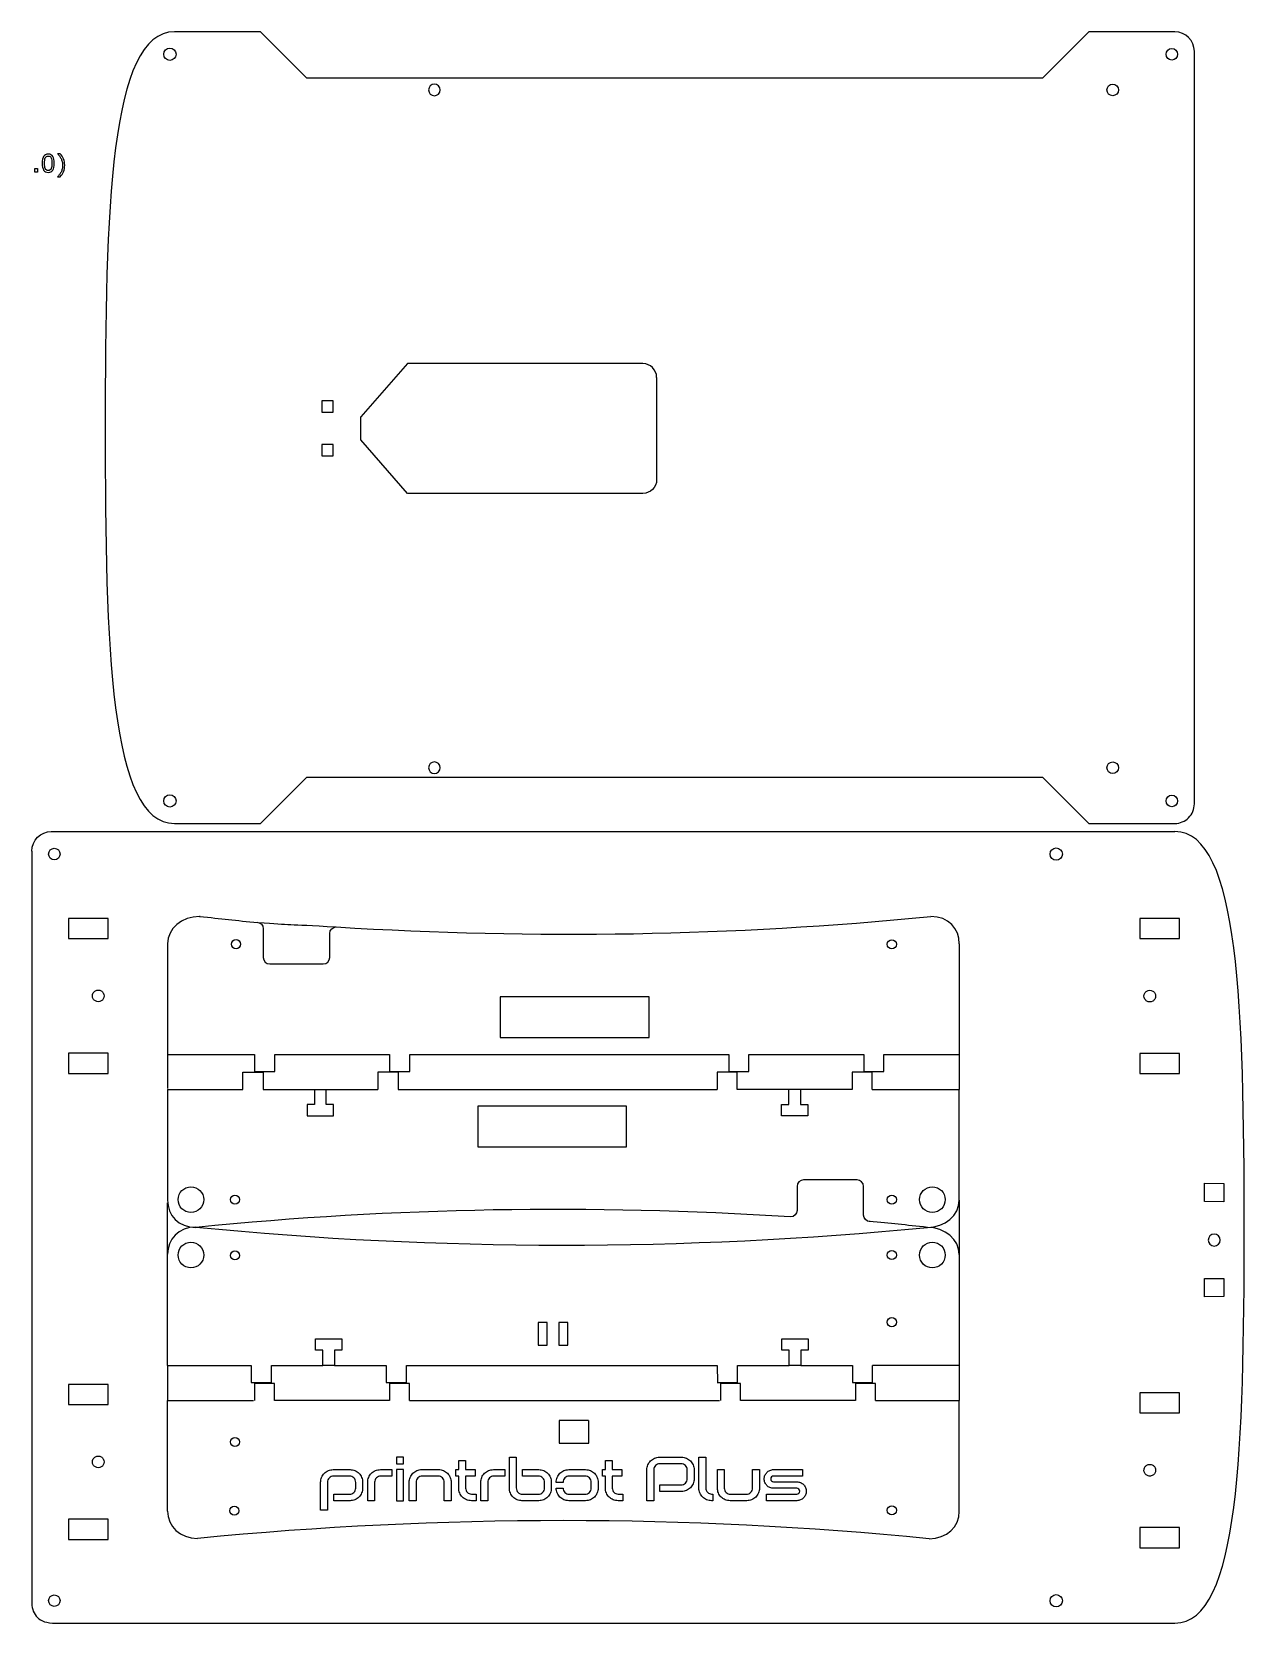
# Model space of a CAD drawing. Extents: x -149 to 846, y -148 to 360.
# Drawn here: x 120.5 to 494.1, y -130.7 to 359.8 of the extents above; entities that cross this region are included whole.
import ezdxf

# ---------------------------------------------------------------- set-up
doc = ezdxf.new("R2010")
doc.units = 0
doc.header["$MEASUREMENT"] = 0
doc.layers.add('LAYER_1', color=160, linetype='Continuous')

# ---------------------------------------------------------------- blocks, each defined once
blk = doc.blocks.new('AI9-BLK1')
at = {"layer": 'LAYER_1', "color": 7}
blk.add_lwpolyline([(131.35, -10.87), (130.49, -10.87), (130.49, -9.83), (131.35, -9.83)], close=True, dxfattribs=at)
for points, knots in [([(136.5, -8.17), (136.5, -9.14), (136.35, -9.85), (136.04, -10.3), (135.74, -10.75), (135.27, -10.98), (134.63, -10.98), (133.99, -10.98), (133.52, -10.75), (133.22, -10.29), (132.92, -9.83), (132.77, -9.13), (132.77, -8.18), (132.77, -7.22), (132.92, -6.51), (133.22, -6.05), (133.52, -5.6), (133.99, -5.37), (134.63, -5.37), (135.28, -5.37), (135.75, -5.6), (136.05, -6.07), (136.35, -6.53), (136.5, -7.23), (136.5, -8.17)], [0, 0, 0, 0, 1, 1, 1, 2, 2, 2, 3, 3, 3, 4, 4, 4, 5, 5, 5, 6, 6, 6, 7, 7, 7, 8, 8, 8, 8]), ([(135.54, -9.82), (135.63, -9.62), (135.68, -9.39), (135.71, -9.13), (135.74, -8.86), (135.76, -8.54), (135.76, -8.17), (135.76, -7.8), (135.74, -7.48), (135.71, -7.21), (135.68, -6.94), (135.63, -6.71), (135.54, -6.53), (135.45, -6.34), (135.34, -6.2), (135.19, -6.11), (135.05, -6.01), (134.86, -5.96), (134.63, -5.96), (134.41, -5.96), (134.22, -6.01), (134.07, -6.11), (133.93, -6.2), (133.81, -6.34), (133.72, -6.53), (133.64, -6.71), (133.58, -6.95), (133.55, -7.23), (133.52, -7.52), (133.51, -7.84), (133.51, -8.18), (133.51, -8.56), (133.52, -8.87), (133.55, -9.12), (133.58, -9.38), (133.63, -9.6), (133.72, -9.81), (133.8, -9.99), (133.91, -10.14), (134.06, -10.24), (134.2, -10.34), (134.39, -10.38), (134.63, -10.38), (134.86, -10.38), (135.05, -10.34), (135.2, -10.24), (135.35, -10.15), (135.46, -10.01), (135.54, -9.82)], [0, 0, 0, 0, 1, 1, 1, 2, 2, 2, 3, 3, 3, 4, 4, 4, 5, 5, 5, 6, 6, 6, 7, 7, 7, 8, 8, 8, 9, 9, 9, 10, 10, 10, 11, 11, 11, 12, 12, 12, 13, 13, 13, 14, 14, 14, 15, 15, 15, 16, 16, 16, 16]), ([(139.7, -8.8), (139.7, -9.52), (139.58, -10.18), (139.34, -10.76), (139.1, -11.33), (138.77, -11.87), (138.34, -12.36), (138.34, -12.36), (137.51, -12.36), (137.51, -12.36), (137.51, -12.36), (137.51, -12.32), (137.51, -12.32), (137.7, -12.16), (137.89, -11.95), (138.07, -11.71), (138.26, -11.47), (138.43, -11.2), (138.57, -10.91), (138.72, -10.6), (138.84, -10.27), (138.92, -9.93), (139.01, -9.59), (139.06, -9.21), (139.06, -8.8), (139.06, -8.4), (139.01, -8.03), (138.92, -7.67), (138.83, -7.31), (138.72, -6.98), (138.57, -6.69), (138.42, -6.38), (138.25, -6.11), (138.07, -5.88), (137.9, -5.65), (137.71, -5.45), (137.51, -5.27), (137.51, -5.27), (137.51, -5.24), (137.51, -5.24), (137.51, -5.24), (138.34, -5.24), (138.34, -5.24), (138.77, -5.73), (139.1, -6.26), (139.34, -6.84), (139.58, -7.42), (139.7, -8.07), (139.7, -8.8)], [0, 0, 0, 0, 1, 1, 1, 2, 2, 2, 3, 3, 3, 4, 4, 4, 5, 5, 5, 6, 6, 6, 7, 7, 7, 8, 8, 8, 9, 9, 9, 10, 10, 10, 11, 11, 11, 12, 12, 12, 13, 13, 13, 14, 14, 14, 15, 15, 15, 16, 16, 16, 16])]:
    blk.add_open_spline(points, degree=3, knots=knots, dxfattribs=at)

msp = doc.modelspace()

# ---------------------------------------------------------------- linework, layer by layer
at = {"layer": 'LAYER_1', "color": 1}
for p, q in [((236.22, 257.53), (221.82, 241.1)), ((313.02, 253.3), (313.02, 221.76)), ((221.82, 234.04), (221.82, 241.1)), ((236.22, 217.53), (221.82, 234.04)), ((264.83, 49.78), (310.73, 49.78)), ((162.28, 44.59), (189.1, 44.59)), ((211.19, 44.59), (214.79, 44.59)), ((236.91, 44.59), (335.24, 44.59)), ((341.45, 44.59), (357.36, 44.59)), ((357.4, 44.59), (376.85, 44.59)), ((233.33, 39.09), (233.33, 33.82)), ((162.28, 33.84), (185.51, 33.84)), ((191.72, 33.84), (211.45, 33.84)), ((211.45, 33.84), (227.12, 33.84)), ((233.33, 33.84), (331.66, 33.84)), ((357.35, 33.84), (353.75, 33.84)), ((379.47, 33.84), (406.29, 33.84)), ((303.76, 28.63), (257.86, 28.63)), ((257.86, 28.63), (257.86, 16.11)), ((303.76, 16.11), (303.76, 28.63)), ((257.86, 16.11), (303.76, 16.11)), ((481.91, -0.73), (481.91, 4.87)), ((481.91, 4.87), (487.81, 4.8)), ((487.81, 4.8), (487.81, -0.8)), ((487.81, -0.8), (481.91, -0.73)), ((481.91, -24.5), (487.81, -24.44)), ((481.91, -30.1), (481.91, -24.5)), ((487.81, -24.44), (487.81, -30.04)), ((487.81, -30.04), (481.91, -30.1)), ((279.29, -38.03), (276.49, -38.03)), ((276.49, -38.03), (276.49, -45.03)), ((279.29, -45.03), (279.29, -38.03)), ((285.64, -38.03), (282.84, -38.03)), ((282.84, -38.03), (282.84, -45.03)), ((285.64, -45.03), (285.64, -38.03)), ((276.49, -45.03), (279.29, -45.03)), ((282.84, -45.03), (285.64, -45.03)), ((162.28, -51.24), (188.08, -51.24)), ((213.77, -51.24), (210.17, -51.24)), ((357.42, -51.24), (353.82, -51.24)), ((162.28, -62.04), (188.78, -62.04)), ((236.84, -62.04), (332.42, -62.04)), ((380.49, -62.04), (406.29, -62.04))]:
    msp.add_line(p, q, dxfattribs=at)
at = {"layer": 'LAYER_1', "color": 7}
for p, q in [((162.28, 78.73), (162.28, 44.59)), ((406.29, 78.73), (406.29, 44.59)), ((162.28, 44.59), (162.28, 34.15)), ((406.29, 44.59), (406.29, 33.84)), ((406.29, -0.3), (406.29, 33.83)), ((162.28, -17.1), (162.28, -1.13)), ((406.29, -0.3), (406.29, -17.1)), ((162.28, -51.24), (162.28, -17)), ((406.29, -17.1), (406.29, -51.24)), ((162.28, -51.24), (162.28, -61.99)), ((406.29, -51.24), (406.29, -62.04)), ((162.28, -96.18), (162.28, -62.04)), ((406.29, -96.28), (406.29, -62.05))]:
    msp.add_line(p, q, dxfattribs=at)
at = {"layer": 'LAYER_1', "color": 1}
for points in [[(209.85, 246.07), (209.85, 242.57), (213.35, 242.57), (213.35, 246.07)], [(209.85, 232.57), (209.85, 229.07), (213.35, 229.07), (213.35, 232.57)], [(143.99, 80.36), (143.99, 86.55), (137.87, 86.55), (131.74, 86.55), (131.74, 80.36), (137.87, 80.36)], [(461.94, 86.49), (461.94, 80.29), (468.07, 80.29), (474.19, 80.29), (474.19, 86.49), (468.07, 86.49)], [(137.87, 44.95), (131.74, 44.95), (131.74, 38.75), (137.87, 38.75), (143.99, 38.75), (143.99, 44.95)], [(468.07, 44.88), (461.94, 44.88), (461.94, 38.68), (468.07, 38.68), (474.19, 38.68), (474.19, 44.88)], [(137.87, -63.29), (143.99, -63.29), (143.99, -57.09), (137.87, -57.09), (131.74, -57.09), (131.74, -63.29)], [(468.07, -59.66), (461.94, -59.66), (461.94, -65.85), (468.07, -65.85), (474.19, -65.85), (474.19, -59.66)], [(232.89, -81.63), (235, -81.63), (235, -79.55), (232.89, -79.55)], [(235, -83.37), (232.89, -83.37), (232.89, -92.95), (235, -92.95)], [(137.87, -98.7), (131.74, -98.7), (131.74, -104.89), (137.87, -104.89), (143.99, -104.89), (143.99, -98.7)], [(468.07, -101.26), (461.94, -101.26), (461.94, -107.46), (468.07, -107.46), (474.19, -107.46), (474.19, -101.26)]]:
    msp.add_lwpolyline(points, close=True, dxfattribs=at)
for points in [[(310.73, 49.78), (310.73, 62.31), (264.83, 62.31), (264.83, 49.78)], [(189.1, 44.59), (189.1, 39.34), (189.1, 39.34), (195.31, 39.34), (195.31, 44.59), (211.19, 44.59)], [(335.24, 44.59), (335.24, 39.34), (335.24, 39.34), (341.45, 39.34), (341.45, 44.59)], [(376.85, 44.59), (376.85, 39.34), (383.06, 39.34), (383.06, 44.59)], [(383.06, 44.59), (383.31, 44.59), (406.29, 44.59)], [(233.33, 39.09), (227.12, 39.09), (227.12, 33.84)], [(379.47, 33.84), (379.47, 39.09), (373.26, 39.09), (373.26, 33.84), (357.35, 33.84), (357.35, 29.15), (359.6, 29.15), (359.6, 25.66), (351.5, 25.66), (351.5, 29.15), (353.75, 29.15), (353.75, 33.84), (337.86, 33.84), (337.86, 39.09), (331.66, 39.09), (331.66, 39.09), (331.66, 33.84)], [(207.61, 33.84), (207.61, 29.15), (205.36, 29.15), (205.36, 25.66), (213.46, 25.66), (213.46, 29.15), (211.21, 29.15), (211.21, 33.84)], [(235.9, -51.24), (236.15, -51.24), (331.72, -51.24)], [(406.29, -51.24), (379.79, -51.24), (379.54, -51.24)], [(213.59, -62.05), (195.24, -62.05), (195.24, -56.79), (189.03, -56.79), (189.03, -56.79), (189.03, -62.05)], [(236.84, -62.04), (236.84, -56.79), (230.64, -56.79), (230.64, -62.05), (213.59, -62.05)], [(357.23, -62.05), (338.88, -62.05), (338.88, -56.79), (332.67, -56.79), (332.67, -56.79), (332.67, -62.05)], [(292.03, -68.25), (282.93, -68.25), (282.93, -75.27), (292.08, -75.27), (292.08, -75.26), (292.08, -68.26)]]:
    msp.add_lwpolyline(points, dxfattribs=at)
at = {"layer": 'LAYER_1', "color": 7}
msp.add_lwpolyline([(185.51, 33.84), (185.51, 39.09), (185.51, 39.09), (191.72, 39.09), (191.72, 33.84)], dxfattribs=at)
at = {"layer": 'LAYER_1', "color": 1}
for centre, radius in [((163.01, 352.88), 1.9), ((471.8, 352.88), 1.78), ((453.57, 341.89), 1.78), ((453.57, 132.97), 1.78), ((163.01, 122.73), 1.9), ((471.8, 122.73), 1.78), ((127.39, 106.37), 1.78), ((436.17, 106.37), 1.9), ((127.39, -123.77), 1.78), ((436.17, -123.78), 1.9)]:
    msp.add_circle(centre, radius, dxfattribs=at)
at = {"layer": 'LAYER_1', "color": 7}
for points, knots in [([(164.42, 115.8), (144.52, 115.8), (143.06, 170.24), (143.06, 237.53), (143.06, 305.12), (144.52, 359.81), (164.42, 359.81), (164.42, 359.81), (190.91, 359.81), (190.91, 359.81), (190.91, 359.81), (205.16, 345.56), (205.16, 345.56), (205.16, 345.56), (431.98, 345.56), (431.98, 345.56), (431.98, 345.56), (446.23, 359.81), (446.23, 359.81), (446.23, 359.81), (472.73, 359.81), (472.73, 359.81), (476.04, 359.81), (478.73, 357.12), (478.73, 353.81), (478.73, 353.81), (478.73, 121.8), (478.73, 121.8), (478.73, 120.21), (478.1, 118.68), (476.97, 117.56), (475.85, 116.43), (474.32, 115.8), (472.73, 115.8), (472.73, 115.8), (446.23, 115.8), (446.23, 115.8), (446.23, 115.8), (431.98, 130.05), (431.98, 130.05), (431.98, 130.05), (205.16, 130.05), (205.16, 130.05), (205.16, 130.05), (190.91, 115.8), (190.91, 115.8), (190.91, 115.8), (164.42, 115.8), (164.42, 115.8)], [0, 0, 0, 0, 1, 1, 1, 2, 2, 2, 3, 3, 3, 4, 4, 4, 5, 5, 5, 6, 6, 6, 7, 7, 7, 8, 8, 8, 9, 9, 9, 10, 10, 10, 11, 11, 11, 12, 12, 12, 13, 13, 13, 14, 14, 14, 15, 15, 15, 16, 16, 16, 16]), ([(120.46, 107.3), (120.46, 110.62), (123.14, 113.3), (126.46, 113.3), (126.46, 113.3), (472.73, 113.3), (472.73, 113.3)], [0, 0, 0, 0, 1, 1, 1, 2, 2, 2, 2]), ([(472.73, -130.71), (492.63, -130.71), (494.09, -76.26), (494.09, -8.98), (494.09, 58.61), (492.63, 113.3), (472.73, 113.3)], [0, 0, 0, 0, 1, 1, 1, 2, 2, 2, 2]), ([(120.46, 107.3), (120.46, 107.3), (120.46, -124.7), (120.46, -124.7), (120.46, -126.3), (121.09, -127.82), (122.21, -128.95), (123.34, -130.07), (124.86, -130.7), (127.96, -130.7), (127.96, -130.7), (472.73, -130.7), (472.73, -130.7)], [0, 0, 0, 0, 1, 1, 1, 2, 2, 2, 3, 3, 3, 4, 4, 4, 4]), ([(172.11, 87.13), (172.11, 87.13), (172.36, 87.13), (172.36, 87.13), (172.36, 87.13), (172.11, 87.13), (172.11, 87.13), (166.68, 87.13), (162.28, 83.37), (162.28, 78.73)], [0, 0, 0, 0, 1, 1, 1, 2, 2, 2, 3, 3, 3, 3]), ([(189.78, 85.33), (190.89, 85.33), (191.78, 84.44), (191.78, 83.33), (191.78, 83.33), (191.78, 83.13), (191.78, 83.13), (191.78, 83.13), (191.78, 74.49), (191.78, 74.49), (191.78, 73.39), (192.68, 72.49), (193.78, 72.49), (193.78, 72.49), (210.28, 72.49), (210.28, 72.49), (211.39, 72.49), (212.28, 73.39), (212.28, 74.49), (212.28, 74.49), (212.28, 81.9), (212.28, 81.9), (212.28, 83), (213.18, 83.9), (214.28, 83.9)], [0, 0, 0, 0, 1, 1, 1, 2, 2, 2, 3, 3, 3, 4, 4, 4, 5, 5, 5, 6, 6, 6, 7, 7, 7, 8, 8, 8, 8]), ([(162.28, 33.84), (162.28, 33.84), (162.28, -0.3), (162.28, -0.3), (162.28, -4.94), (165.6, -8.7), (171.03, -8.7)], [0, 0, 0, 0, 1, 1, 1, 2, 2, 2, 2])]:
    msp.add_open_spline(points, degree=3, knots=knots, dxfattribs=at)
at = {"layer": 'LAYER_1', "color": 1}
for points, knots in [([(244.51, 343.67), (245.49, 343.67), (246.29, 342.87), (246.29, 341.89), (246.29, 340.91), (245.49, 340.11), (244.51, 340.11), (243.52, 340.11), (242.73, 340.91), (242.73, 341.89), (242.73, 342.87), (243.53, 343.67), (244.51, 343.67)], [0, 0, 0, 0, 1, 1, 1, 2, 2, 2, 3, 3, 3, 4, 4, 4, 4]), ([(313.02, 253.3), (313.02, 255.63), (311.12, 257.53), (308.78, 257.53), (308.78, 257.53), (306.01, 257.53), (306.01, 257.53), (306.01, 257.53), (236.22, 257.53), (236.22, 257.53)], [0, 0, 0, 0, 1, 1, 1, 2, 2, 2, 3, 3, 3, 3]), ([(313.02, 221.76), (313.02, 219.42), (311.12, 217.53), (308.78, 217.53), (308.78, 217.53), (236.22, 217.53), (236.22, 217.53)], [0, 0, 0, 0, 1, 1, 1, 2, 2, 2, 2]), ([(244.51, 134.75), (245.49, 134.75), (246.29, 133.95), (246.29, 132.97), (246.29, 131.99), (245.49, 131.19), (244.51, 131.19), (243.52, 131.19), (242.73, 131.99), (242.73, 132.97), (242.73, 133.95), (243.52, 134.75), (244.51, 134.75)], [0, 0, 0, 0, 1, 1, 1, 2, 2, 2, 3, 3, 3, 4, 4, 4, 4]), ([(182.01, 78.59), (182.01, 77.82), (182.63, 77.19), (183.41, 77.19), (184.18, 77.19), (184.81, 77.82), (184.81, 78.59), (184.81, 79.36), (184.18, 79.99), (183.41, 79.99), (182.63, 79.99), (182.01, 79.36), (182.01, 78.59), (182.01, 78.59), (182.01, 78.59), (182.01, 78.59)], [0, 0, 0, 0, 1, 1, 1, 2, 2, 2, 3, 3, 3, 4, 4, 4, 5, 5, 5, 5]), ([(384.1, 78.56), (384.1, 77.79), (384.72, 77.16), (385.5, 77.16), (386.27, 77.16), (386.9, 77.79), (386.9, 78.56), (386.9, 79.34), (386.27, 79.96), (385.5, 79.96), (384.72, 79.96), (384.1, 79.34), (384.1, 78.56), (384.1, 78.56), (384.1, 78.56), (384.1, 78.56)], [0, 0, 0, 0, 1, 1, 1, 2, 2, 2, 3, 3, 3, 4, 4, 4, 5, 5, 5, 5]), ([(139.37, 63.54), (139.21, 63.27), (139.13, 62.96), (139.13, 62.64), (139.13, 62.33), (139.21, 62.02), (139.37, 61.74), (139.53, 61.47), (139.76, 61.24), (140.03, 61.08), (140.3, 60.93), (140.62, 60.84), (140.93, 60.84), (141.24, 60.84), (141.56, 60.93), (141.83, 61.08), (142.1, 61.24), (142.33, 61.47), (142.49, 61.74), (142.65, 62.02), (142.73, 62.33), (142.73, 62.64), (142.73, 62.96), (142.65, 63.27), (142.49, 63.54), (142.33, 63.82), (142.1, 64.05), (141.83, 64.2), (141.56, 64.36), (141.24, 64.44), (140.93, 64.44), (140.62, 64.44), (140.3, 64.36), (140.03, 64.2), (139.76, 64.05), (139.53, 63.82), (139.37, 63.54)], [0, 0, 0, 0, 1, 1, 1, 2, 2, 2, 3, 3, 3, 4, 4, 4, 5, 5, 5, 6, 6, 6, 7, 7, 7, 8, 8, 8, 9, 9, 9, 10, 10, 10, 11, 11, 11, 12, 12, 12, 12]), ([(464.11, 61.02), (464.38, 60.86), (464.69, 60.78), (465.01, 60.78), (465.32, 60.78), (465.63, 60.86), (465.91, 61.02), (466.18, 61.18), (466.41, 61.41), (466.56, 61.68), (466.72, 61.95), (466.81, 62.26), (466.81, 62.58), (466.81, 62.89), (466.72, 63.21), (466.56, 63.48), (466.41, 63.75), (466.18, 63.98), (465.91, 64.14), (465.63, 64.3), (465.32, 64.38), (465.01, 64.38), (464.69, 64.38), (464.38, 64.3), (464.11, 64.14), (463.83, 63.98), (463.6, 63.75), (463.45, 63.48), (463.29, 63.21), (463.21, 62.89), (463.21, 62.58), (463.21, 62.26), (463.29, 61.95), (463.45, 61.68), (463.6, 61.41), (463.83, 61.18), (464.11, 61.02)], [0, 0, 0, 0, 1, 1, 1, 2, 2, 2, 3, 3, 3, 4, 4, 4, 5, 5, 5, 6, 6, 6, 7, 7, 7, 8, 8, 8, 9, 9, 9, 10, 10, 10, 11, 11, 11, 12, 12, 12, 12]), ([(214.79, 44.59), (214.79, 44.59), (230.7, 44.59), (230.7, 44.59), (230.7, 44.59), (230.7, 39.34), (230.7, 39.34), (230.7, 39.34), (236.91, 39.34), (236.91, 39.34), (236.91, 39.34), (236.91, 44.59), (236.91, 44.59)], [0, 0, 0, 0, 1, 1, 1, 2, 2, 2, 3, 3, 3, 4, 4, 4, 4]), ([(378.79, -6.9), (377.68, -6.9), (376.79, -6.01), (376.79, -4.9), (376.79, -4.9), (376.79, -4.7), (376.79, -4.7), (376.79, -4.7), (376.79, 3.93), (376.79, 3.93), (376.79, 5.04), (375.89, 5.93), (374.79, 5.93), (374.79, 5.93), (358.29, 5.93), (358.29, 5.93), (357.18, 5.93), (356.29, 5.04), (356.29, 3.93), (356.29, 3.93), (356.29, -3.47), (356.29, -3.47), (356.29, -4.57), (355.39, -5.47), (354.29, -5.47)], [0, 0, 0, 0, 1, 1, 1, 2, 2, 2, 3, 3, 3, 4, 4, 4, 5, 5, 5, 6, 6, 6, 7, 7, 7, 8, 8, 8, 8]), ([(165.54, -0.16), (165.54, -2.34), (167.31, -4.11), (169.49, -4.11), (171.67, -4.11), (173.44, -2.34), (173.44, -0.16), (173.44, 2.02), (171.67, 3.79), (169.49, 3.79), (167.31, 3.79), (165.54, 2.02), (165.54, -0.16), (165.54, -0.16), (165.54, -0.16), (165.54, -0.16)], [0, 0, 0, 0, 1, 1, 1, 2, 2, 2, 3, 3, 3, 4, 4, 4, 5, 5, 5, 5]), ([(184.47, -0.14), (184.47, 0.64), (183.85, 1.26), (183.07, 1.26), (182.3, 1.26), (181.67, 0.64), (181.67, -0.14), (181.67, -0.91), (182.3, -1.54), (183.07, -1.54), (183.85, -1.54), (184.47, -0.91), (184.47, -0.14), (184.47, -0.14), (184.47, -0.14), (184.47, -0.14)], [0, 0, 0, 0, 1, 1, 1, 2, 2, 2, 3, 3, 3, 4, 4, 4, 5, 5, 5, 5]), ([(386.9, -0.16), (386.9, 0.61), (386.27, 1.24), (385.5, 1.24), (384.72, 1.24), (384.1, 0.61), (384.1, -0.16), (384.1, -0.94), (384.72, -1.56), (385.5, -1.56), (386.27, -1.56), (386.9, -0.94), (386.9, -0.16), (386.9, -0.16), (386.9, -0.16), (386.9, -0.16)], [0, 0, 0, 0, 1, 1, 1, 2, 2, 2, 3, 3, 3, 4, 4, 4, 5, 5, 5, 5]), ([(401.96, -0.16), (401.96, 2.02), (400.19, 3.79), (398, 3.79), (395.82, 3.79), (394.05, 2.02), (394.05, -0.16), (394.05, -2.34), (395.82, -4.11), (398, -4.11), (400.19, -4.11), (401.96, -2.34), (401.96, -0.16), (401.96, -0.16), (401.96, -0.16), (401.96, -0.16)], [0, 0, 0, 0, 1, 1, 1, 2, 2, 2, 3, 3, 3, 4, 4, 4, 5, 5, 5, 5]), ([(165.54, -17.24), (165.54, -19.42), (167.31, -21.19), (169.49, -21.19), (171.67, -21.19), (173.44, -19.42), (173.44, -17.24), (173.44, -15.06), (171.67, -13.29), (169.49, -13.29), (167.31, -13.29), (165.54, -15.06), (165.54, -17.24), (165.54, -17.24), (165.54, -17.24), (165.54, -17.24)], [0, 0, 0, 0, 1, 1, 1, 2, 2, 2, 3, 3, 3, 4, 4, 4, 5, 5, 5, 5]), ([(401.96, -17.24), (401.96, -15.06), (400.19, -13.29), (398, -13.29), (395.82, -13.29), (394.05, -15.06), (394.05, -17.24), (394.05, -19.42), (395.82, -21.19), (398, -21.19), (400.19, -21.19), (401.96, -19.42), (401.96, -17.24), (401.96, -17.24), (401.96, -17.24), (401.96, -17.24)], [0, 0, 0, 0, 1, 1, 1, 2, 2, 2, 3, 3, 3, 4, 4, 4, 5, 5, 5, 5]), ([(184.47, -17.36), (184.47, -16.59), (183.85, -15.96), (183.07, -15.96), (182.3, -15.96), (181.67, -16.59), (181.67, -17.36), (181.67, -18.13), (182.3, -18.76), (183.07, -18.76), (183.85, -18.76), (184.47, -18.13), (184.47, -17.36), (184.47, -17.36), (184.47, -17.36), (184.47, -17.36)], [0, 0, 0, 0, 1, 1, 1, 2, 2, 2, 3, 3, 3, 4, 4, 4, 5, 5, 5, 5]), ([(386.9, -17.24), (386.9, -16.47), (386.27, -15.84), (385.5, -15.84), (384.72, -15.84), (384.1, -16.47), (384.1, -17.24), (384.1, -18.01), (384.72, -18.64), (385.5, -18.64), (386.27, -18.64), (386.9, -18.01), (386.9, -17.24), (386.9, -17.24), (386.9, -17.24), (386.9, -17.24)], [0, 0, 0, 0, 1, 1, 1, 2, 2, 2, 3, 3, 3, 4, 4, 4, 5, 5, 5, 5]), ([(386.9, -37.93), (386.9, -37.16), (386.27, -36.53), (385.5, -36.53), (384.72, -36.53), (384.1, -37.16), (384.1, -37.93), (384.1, -38.71), (384.72, -39.33), (385.5, -39.33), (386.27, -39.33), (386.9, -38.71), (386.9, -37.93), (386.9, -37.93), (386.9, -37.93), (386.9, -37.93)], [0, 0, 0, 0, 1, 1, 1, 2, 2, 2, 3, 3, 3, 4, 4, 4, 5, 5, 5, 5]), ([(188.08, -51.24), (188.08, -51.24), (188.08, -56.49), (188.08, -56.49), (188.08, -56.49), (188.08, -56.49), (188.08, -56.49), (188.08, -56.49), (194.29, -56.49), (194.29, -56.49), (194.29, -56.49), (194.29, -51.24), (194.29, -51.24), (194.29, -51.24), (210.17, -51.24), (210.17, -51.24), (210.17, -51.24), (210.17, -46.55), (210.17, -46.55), (210.17, -46.55), (207.92, -46.55), (207.92, -46.55), (207.92, -46.55), (207.92, -43.07), (207.92, -43.07), (207.92, -43.07), (216.02, -43.07), (216.02, -43.07), (216.02, -43.07), (216.02, -46.55), (216.02, -46.55), (216.02, -46.55), (213.77, -46.55), (213.77, -46.55), (213.77, -46.55), (213.77, -51.24), (213.77, -51.24), (213.77, -51.24), (229.69, -51.24), (229.69, -51.24), (229.69, -51.24), (229.69, -56.49), (229.69, -56.49), (229.69, -56.49), (235.9, -56.49), (235.9, -56.49), (235.9, -56.49), (235.9, -51.24), (235.9, -51.24)], [0, 0, 0, 0, 1, 1, 1, 2, 2, 2, 3, 3, 3, 4, 4, 4, 5, 5, 5, 6, 6, 6, 7, 7, 7, 8, 8, 8, 9, 9, 9, 10, 10, 10, 11, 11, 11, 12, 12, 12, 13, 13, 13, 14, 14, 14, 15, 15, 15, 16, 16, 16, 16]), ([(331.72, -51.24), (331.72, -51.24), (331.73, -56.49), (331.73, -56.49), (331.73, -56.49), (331.72, -56.49), (331.72, -56.49), (331.72, -56.49), (337.93, -56.49), (337.93, -56.49), (337.93, -56.49), (337.93, -51.24), (337.93, -51.24), (337.93, -51.24), (353.82, -51.24), (353.82, -51.24), (353.82, -51.24), (353.82, -46.55), (353.82, -46.55), (353.82, -46.55), (351.57, -46.55), (351.57, -46.55), (351.57, -46.55), (351.57, -43.07), (351.57, -43.07), (351.57, -43.07), (359.67, -43.07), (359.67, -43.07), (359.67, -43.07), (359.67, -46.55), (359.67, -46.55), (359.67, -46.55), (357.42, -46.55), (357.42, -46.55), (357.42, -46.55), (357.42, -51.24), (357.42, -51.24), (357.42, -51.24), (373.33, -51.24), (373.33, -51.24), (373.33, -51.24), (373.33, -56.49), (373.33, -56.49), (373.33, -56.49), (379.54, -56.49), (379.54, -56.49), (379.54, -56.49), (379.54, -51.24), (379.54, -51.24)], [0, 0, 0, 0, 1, 1, 1, 2, 2, 2, 3, 3, 3, 4, 4, 4, 5, 5, 5, 6, 6, 6, 7, 7, 7, 8, 8, 8, 9, 9, 9, 10, 10, 10, 11, 11, 11, 12, 12, 12, 13, 13, 13, 14, 14, 14, 15, 15, 15, 16, 16, 16, 16]), ([(380.49, -62.04), (380.49, -62.04), (380.49, -56.79), (380.49, -56.79), (380.49, -56.79), (374.28, -56.79), (374.28, -56.79), (374.28, -56.79), (374.28, -62.05), (374.28, -62.05), (374.28, -62.05), (357.23, -62.05), (357.23, -62.05)], [0, 0, 0, 0, 1, 1, 1, 2, 2, 2, 3, 3, 3, 4, 4, 4, 4]), ([(184.47, -74.86), (184.47, -74.08), (183.85, -73.46), (183.07, -73.46), (182.3, -73.46), (181.67, -74.08), (181.67, -74.86), (181.67, -75.63), (182.3, -76.26), (183.07, -76.26), (183.85, -76.26), (184.47, -75.63), (184.47, -74.86), (184.47, -74.86), (184.47, -74.86), (184.47, -74.86)], [0, 0, 0, 0, 1, 1, 1, 2, 2, 2, 3, 3, 3, 4, 4, 4, 5, 5, 5, 5]), ([(139.37, -80.1), (139.21, -80.37), (139.13, -80.69), (139.13, -81), (139.13, -81.32), (139.21, -81.63), (139.37, -81.9), (139.53, -82.17), (139.76, -82.4), (140.03, -82.56), (140.3, -82.72), (140.62, -82.8), (140.93, -82.8), (141.24, -82.8), (141.56, -82.72), (141.83, -82.56), (142.1, -82.4), (142.33, -82.17), (142.49, -81.9), (142.65, -81.63), (142.73, -81.32), (142.73, -81), (142.73, -80.69), (142.65, -80.37), (142.49, -80.1), (142.33, -79.83), (142.1, -79.6), (141.83, -79.44), (141.56, -79.28), (141.24, -79.2), (140.93, -79.2), (140.62, -79.2), (140.3, -79.28), (140.03, -79.44), (139.76, -79.6), (139.53, -79.83), (139.37, -80.1)], [0, 0, 0, 0, 1, 1, 1, 2, 2, 2, 3, 3, 3, 4, 4, 4, 5, 5, 5, 6, 6, 6, 7, 7, 7, 8, 8, 8, 9, 9, 9, 10, 10, 10, 11, 11, 11, 12, 12, 12, 12]), ([(249.69, -92.95), (249.69, -92.95), (249.69, -87.29), (249.69, -87.29), (249.69, -87.29), (249.69, -87.27), (249.69, -87.27), (249.69, -86.73), (249.59, -86.22), (249.39, -85.76), (249.19, -85.29), (248.91, -84.88), (248.56, -84.52), (248.2, -84.16), (247.78, -83.88), (247.32, -83.68), (246.86, -83.47), (246.35, -83.37), (245.81, -83.37), (245.81, -83.37), (240.65, -83.37), (240.65, -83.37), (240.1, -83.37), (239.6, -83.47), (239.13, -83.68), (238.67, -83.88), (238.26, -84.16), (237.9, -84.52), (237.54, -84.88), (237.26, -85.29), (237.06, -85.76), (236.87, -86.22), (236.77, -86.73), (236.77, -87.27), (236.77, -87.27), (236.77, -92.95), (236.77, -92.95), (236.77, -92.95), (238.88, -92.95), (238.88, -92.95), (238.88, -92.95), (238.88, -87.29), (238.88, -87.29), (238.88, -86.76), (239.07, -86.3), (239.44, -85.93), (239.61, -85.76), (239.81, -85.62), (240.04, -85.52), (240.27, -85.42), (240.52, -85.38), (240.78, -85.38), (240.78, -85.38), (245.68, -85.38), (245.68, -85.38), (245.94, -85.38), (246.18, -85.42), (246.41, -85.52), (246.64, -85.62), (246.84, -85.76), (247.02, -85.93), (247.39, -86.3), (247.57, -86.76), (247.57, -87.29), (247.57, -87.29), (247.57, -92.95), (247.57, -92.95), (247.57, -92.95), (249.69, -92.95), (249.69, -92.95)], [0, 0, 0, 0, 1, 1, 1, 2, 2, 2, 3, 3, 3, 4, 4, 4, 5, 5, 5, 6, 6, 6, 7, 7, 7, 8, 8, 8, 9, 9, 9, 10, 10, 10, 11, 11, 11, 12, 12, 12, 13, 13, 13, 14, 14, 14, 15, 15, 15, 16, 16, 16, 17, 17, 17, 18, 18, 18, 19, 19, 19, 20, 20, 20, 21, 21, 21, 22, 22, 22, 23, 23, 23, 23]), ([(257.43, -92.95), (257.43, -92.95), (257.43, -90.95), (257.43, -90.95), (257.43, -90.95), (255.93, -90.95), (255.93, -90.95), (255.41, -90.91), (254.98, -90.71), (254.66, -90.35), (254.32, -90.01), (254.14, -89.57), (254.14, -89.05), (254.14, -89.05), (254.14, -85.39), (254.14, -85.39), (254.14, -85.39), (257.06, -85.39), (257.06, -85.39), (257.06, -85.39), (257.06, -84.97), (257.06, -84.97), (257.06, -84.97), (257.06, -83.39), (257.06, -83.39), (257.06, -83.39), (254.14, -83.39), (254.14, -83.39), (254.14, -83.39), (254.14, -80.6), (254.14, -80.6), (254.14, -80.6), (252.01, -80.6), (252.01, -80.6), (252.01, -80.6), (252.01, -83.39), (252.01, -83.39), (252.01, -83.39), (251.08, -83.39), (251.08, -83.39), (251.08, -83.39), (251.08, -85.39), (251.08, -85.39), (251.08, -85.39), (252.01, -85.39), (252.01, -85.39), (252.01, -85.39), (252.01, -89.07), (252.01, -89.07), (252.01, -89.61), (252.11, -90.12), (252.32, -90.58), (252.52, -91.05), (252.8, -91.46), (253.16, -91.82), (253.52, -92.18), (253.93, -92.45), (254.4, -92.65), (254.86, -92.85), (255.36, -92.95), (255.91, -92.95), (255.91, -92.95), (257.43, -92.95), (257.43, -92.95)], [0, 0, 0, 0, 1, 1, 1, 2, 2, 2, 3, 3, 3, 4, 4, 4, 5, 5, 5, 6, 6, 6, 7, 7, 7, 8, 8, 8, 9, 9, 9, 10, 10, 10, 11, 11, 11, 12, 12, 12, 13, 13, 13, 14, 14, 14, 15, 15, 15, 16, 16, 16, 17, 17, 17, 18, 18, 18, 19, 19, 19, 20, 20, 20, 21, 21, 21, 21]), ([(280.27, -85.76), (280.07, -85.29), (279.79, -84.88), (279.43, -84.52), (279.07, -84.16), (278.66, -83.88), (278.2, -83.69), (277.73, -83.49), (277.23, -83.39), (276.68, -83.39), (276.68, -83.39), (271.65, -83.39), (271.65, -83.39), (271.65, -83.39), (271.65, -85.39), (271.65, -85.39), (271.65, -85.39), (276.55, -85.39), (276.55, -85.39), (277.1, -85.39), (277.54, -85.58), (277.89, -85.95), (278.26, -86.3), (278.45, -86.74), (278.45, -87.29), (278.45, -87.29), (278.45, -89.03), (278.45, -89.03), (278.45, -89.56), (278.26, -90.02), (277.89, -90.39), (277.52, -90.76), (277.07, -90.95), (276.55, -90.95), (276.55, -90.95), (271.65, -90.95), (271.65, -90.95), (271.11, -90.95), (270.66, -90.76), (270.31, -90.39), (269.94, -90.02), (269.76, -89.56), (269.76, -89.03), (269.76, -89.03), (269.76, -87.65), (269.76, -87.65), (269.76, -87.65), (269.76, -87.29), (269.76, -87.29), (269.76, -87.29), (269.76, -83.82), (269.76, -83.82), (269.76, -83.82), (269.76, -82.23), (269.76, -82.23), (269.76, -82.23), (269.76, -79.55), (269.76, -79.55), (269.76, -79.55), (267.64, -79.55), (267.64, -79.55), (267.64, -79.55), (267.64, -89.05), (267.64, -89.05), (267.64, -89.6), (267.74, -90.1), (267.94, -90.57), (268.14, -91.04), (268.41, -91.46), (268.77, -91.82), (269.13, -92.18), (269.54, -92.45), (270.01, -92.65), (270.47, -92.85), (270.98, -92.95), (271.52, -92.95), (271.52, -92.95), (276.68, -92.95), (276.68, -92.95), (277.23, -92.95), (277.73, -92.85), (278.2, -92.65), (278.66, -92.45), (279.07, -92.18), (279.43, -91.82), (279.79, -91.46), (280.07, -91.04), (280.27, -90.57), (280.46, -90.1), (280.56, -89.6), (280.56, -89.05), (280.56, -89.05), (280.56, -87.27), (280.56, -87.27), (280.56, -86.73), (280.46, -86.22), (280.27, -85.76)], [0, 0, 0, 0, 1, 1, 1, 2, 2, 2, 3, 3, 3, 4, 4, 4, 5, 5, 5, 6, 6, 6, 7, 7, 7, 8, 8, 8, 9, 9, 9, 10, 10, 10, 11, 11, 11, 12, 12, 12, 13, 13, 13, 14, 14, 14, 15, 15, 15, 16, 16, 16, 17, 17, 17, 18, 18, 18, 19, 19, 19, 20, 20, 20, 21, 21, 21, 22, 22, 22, 23, 23, 23, 24, 24, 24, 25, 25, 25, 26, 26, 26, 27, 27, 27, 28, 28, 28, 29, 29, 29, 30, 30, 30, 31, 31, 31, 32, 32, 32, 32]), ([(302.64, -92.95), (302.64, -92.95), (302.64, -90.95), (302.64, -90.95), (302.64, -90.95), (301.13, -90.95), (301.13, -90.95), (300.61, -90.91), (300.19, -90.71), (299.87, -90.35), (299.52, -90.01), (299.35, -89.57), (299.35, -89.05), (299.35, -89.05), (299.35, -85.39), (299.35, -85.39), (299.35, -85.39), (302.27, -85.39), (302.27, -85.39), (302.27, -85.39), (302.27, -84.97), (302.27, -84.97), (302.27, -84.97), (302.27, -83.39), (302.27, -83.39), (302.27, -83.39), (299.35, -83.39), (299.35, -83.39), (299.35, -83.39), (299.35, -80.6), (299.35, -80.6), (299.35, -80.6), (297.22, -80.6), (297.22, -80.6), (297.22, -80.6), (297.22, -83.39), (297.22, -83.39), (297.22, -83.39), (296.29, -83.39), (296.29, -83.39), (296.29, -83.39), (296.29, -85.39), (296.29, -85.39), (296.29, -85.39), (297.22, -85.39), (297.22, -85.39), (297.22, -85.39), (297.22, -89.07), (297.22, -89.07), (297.22, -89.61), (297.32, -90.12), (297.52, -90.58), (297.73, -91.05), (298.01, -91.46), (298.37, -91.82), (298.73, -92.18), (299.14, -92.45), (299.6, -92.65), (300.07, -92.85), (300.57, -92.95), (301.11, -92.95), (301.11, -92.95), (302.64, -92.95), (302.64, -92.95)], [0, 0, 0, 0, 1, 1, 1, 2, 2, 2, 3, 3, 3, 4, 4, 4, 5, 5, 5, 6, 6, 6, 7, 7, 7, 8, 8, 8, 9, 9, 9, 10, 10, 10, 11, 11, 11, 12, 12, 12, 13, 13, 13, 14, 14, 14, 15, 15, 15, 16, 16, 16, 17, 17, 17, 18, 18, 18, 19, 19, 19, 20, 20, 20, 21, 21, 21, 21]), ([(324.26, -81.93), (324.05, -81.47), (323.77, -81.06), (323.41, -80.7), (323.07, -80.34), (322.66, -80.06), (322.19, -79.85), (321.72, -79.65), (321.21, -79.55), (320.66, -79.55), (320.66, -79.55), (313.89, -79.55), (313.89, -79.55), (313.34, -79.55), (312.84, -79.65), (312.37, -79.85), (311.91, -80.06), (311.5, -80.34), (311.14, -80.7), (310.78, -81.06), (310.5, -81.47), (310.3, -81.93), (310.09, -82.4), (309.99, -82.9), (309.99, -83.44), (309.99, -83.44), (309.99, -92.95), (309.99, -92.95), (309.99, -92.95), (312.12, -92.95), (312.12, -92.95), (312.12, -92.95), (312.12, -91.04), (312.12, -91.04), (312.12, -91.04), (312.12, -89.66), (312.12, -89.66), (312.12, -89.66), (312.12, -86.17), (312.12, -86.17), (312.12, -86.17), (312.12, -85.13), (312.12, -85.13), (312.12, -85.13), (312.12, -83.46), (312.12, -83.46), (312.12, -82.93), (312.31, -82.48), (312.68, -82.11), (312.85, -81.93), (313.05, -81.8), (313.28, -81.7), (313.51, -81.6), (313.76, -81.55), (314.02, -81.55), (314.02, -81.55), (320.53, -81.55), (320.53, -81.55), (321.07, -81.56), (321.52, -81.75), (321.89, -82.11), (322.06, -82.28), (322.2, -82.49), (322.3, -82.72), (322.4, -82.96), (322.45, -83.2), (322.45, -83.46), (322.45, -83.46), (322.45, -86.17), (322.45, -86.17), (322.45, -86.45), (322.4, -86.7), (322.3, -86.93), (322.2, -87.15), (322.06, -87.36), (321.89, -87.53), (321.72, -87.7), (321.51, -87.84), (321.28, -87.94), (321.04, -88.04), (320.79, -88.09), (320.53, -88.09), (320.53, -88.09), (314.02, -88.09), (314.02, -88.09), (314.02, -88.09), (314.02, -90.09), (314.02, -90.09), (314.02, -90.09), (320.66, -90.09), (320.66, -90.09), (321.21, -90.09), (321.72, -89.99), (322.19, -89.79), (322.66, -89.58), (323.07, -89.3), (323.41, -88.94), (323.77, -88.58), (324.05, -88.17), (324.26, -87.71), (324.46, -87.24), (324.56, -86.74), (324.56, -86.19), (324.56, -86.19), (324.56, -83.44), (324.56, -83.44), (324.56, -82.9), (324.46, -82.4), (324.26, -81.93)], [0, 0, 0, 0, 1, 1, 1, 2, 2, 2, 3, 3, 3, 4, 4, 4, 5, 5, 5, 6, 6, 6, 7, 7, 7, 8, 8, 8, 9, 9, 9, 10, 10, 10, 11, 11, 11, 12, 12, 12, 13, 13, 13, 14, 14, 14, 15, 15, 15, 16, 16, 16, 17, 17, 17, 18, 18, 18, 19, 19, 19, 20, 20, 20, 21, 21, 21, 22, 22, 22, 23, 23, 23, 24, 24, 24, 25, 25, 25, 26, 26, 26, 27, 27, 27, 28, 28, 28, 29, 29, 29, 30, 30, 30, 31, 31, 31, 32, 32, 32, 33, 33, 33, 34, 34, 34, 35, 35, 35, 36, 36, 36, 36]), ([(330.35, -92.95), (330.35, -92.95), (330.35, -90.96), (330.35, -90.96), (330.35, -90.96), (329.96, -90.95), (329.96, -90.95), (329.47, -90.91), (329.04, -90.71), (328.68, -90.35), (328.52, -90.18), (328.4, -89.98), (328.3, -89.76), (328.21, -89.53), (328.16, -89.29), (328.16, -89.03), (328.16, -89.03), (328.16, -79.55), (328.16, -79.55), (328.16, -79.55), (326.05, -79.55), (326.05, -79.55), (326.05, -79.55), (326.05, -89.03), (326.05, -89.03), (326.05, -89.03), (326.05, -89.05), (326.05, -89.05), (326.05, -89.6), (326.15, -90.1), (326.34, -90.57), (326.54, -91.04), (326.82, -91.45), (327.18, -91.8), (327.54, -92.16), (327.95, -92.44), (328.42, -92.64), (328.89, -92.85), (329.4, -92.95), (329.93, -92.95), (329.93, -92.95), (330.35, -92.95), (330.35, -92.95)], [0, 0, 0, 0, 1, 1, 1, 2, 2, 2, 3, 3, 3, 4, 4, 4, 5, 5, 5, 6, 6, 6, 7, 7, 7, 8, 8, 8, 9, 9, 9, 10, 10, 10, 11, 11, 11, 12, 12, 12, 13, 13, 13, 14, 14, 14, 14]), ([(356.22, -87.14), (356.22, -87.14), (349.05, -87.14), (349.05, -87.14), (348.8, -87.14), (348.6, -87.05), (348.43, -86.88), (348.26, -86.71), (348.18, -86.5), (348.18, -86.25), (348.18, -86), (348.26, -85.79), (348.43, -85.63), (348.6, -85.46), (348.8, -85.38), (349.05, -85.38), (349.05, -85.38), (358, -85.38), (358, -85.38), (358, -85.38), (358, -83.37), (358, -83.37), (358, -83.37), (349.05, -83.37), (349.05, -83.37), (348.65, -83.37), (348.28, -83.45), (347.93, -83.6), (347.57, -83.76), (347.27, -83.96), (347.01, -84.22), (346.75, -84.48), (346.55, -84.79), (346.4, -85.13), (346.25, -85.48), (346.17, -85.85), (346.17, -86.25), (346.17, -86.64), (346.25, -87.02), (346.4, -87.37), (346.55, -87.72), (346.75, -88.03), (347.01, -88.29), (347.27, -88.55), (347.57, -88.75), (347.93, -88.9), (348.28, -89.05), (348.65, -89.13), (349.05, -89.13), (349.05, -89.13), (356.22, -89.13), (356.22, -89.13), (356.47, -89.13), (356.67, -89.22), (356.85, -89.4), (357.02, -89.57), (357.11, -89.79), (357.11, -90.04), (357.11, -90.28), (357.02, -90.5), (356.85, -90.68), (356.67, -90.86), (356.47, -90.95), (356.22, -90.95), (356.22, -90.95), (346.92, -90.95), (346.92, -90.95), (346.92, -90.95), (346.92, -92.95), (346.92, -92.95), (346.92, -92.95), (356.22, -92.95), (356.22, -92.95), (356.61, -92.95), (356.99, -92.87), (357.34, -92.72), (357.69, -92.56), (358, -92.35), (358.26, -92.09), (358.52, -91.82), (358.73, -91.51), (358.88, -91.16), (359.04, -90.81), (359.11, -90.43), (359.11, -90.04), (359.11, -89.64), (359.04, -89.27), (358.88, -88.91), (358.73, -88.56), (358.52, -88.25), (358.26, -87.99), (358, -87.73), (357.69, -87.53), (357.34, -87.37), (356.99, -87.22), (356.61, -87.14), (356.22, -87.14)], [0, 0, 0, 0, 1, 1, 1, 2, 2, 2, 3, 3, 3, 4, 4, 4, 5, 5, 5, 6, 6, 6, 7, 7, 7, 8, 8, 8, 9, 9, 9, 10, 10, 10, 11, 11, 11, 12, 12, 12, 13, 13, 13, 14, 14, 14, 15, 15, 15, 16, 16, 16, 17, 17, 17, 18, 18, 18, 19, 19, 19, 20, 20, 20, 21, 21, 21, 22, 22, 22, 23, 23, 23, 24, 24, 24, 25, 25, 25, 26, 26, 26, 27, 27, 27, 28, 28, 28, 29, 29, 29, 30, 30, 30, 31, 31, 31, 32, 32, 32, 32]), ([(464.11, -85.12), (464.38, -85.28), (464.69, -85.37), (465.01, -85.36), (465.32, -85.37), (465.63, -85.28), (465.91, -85.12), (466.18, -84.97), (466.41, -84.74), (466.56, -84.47), (466.72, -84.19), (466.81, -83.88), (466.81, -83.57), (466.81, -83.25), (466.72, -82.94), (466.56, -82.66), (466.41, -82.39), (466.18, -82.16), (465.91, -82.01), (465.63, -81.85), (465.32, -81.76), (465.01, -81.76), (464.69, -81.76), (464.38, -81.85), (464.11, -82.01), (463.83, -82.16), (463.6, -82.39), (463.45, -82.66), (463.29, -82.94), (463.21, -83.25), (463.21, -83.57), (463.21, -83.88), (463.29, -84.19), (463.45, -84.47), (463.6, -84.74), (463.83, -84.97), (464.11, -85.12)], [0, 0, 0, 0, 1, 1, 1, 2, 2, 2, 3, 3, 3, 4, 4, 4, 5, 5, 5, 6, 6, 6, 7, 7, 7, 8, 8, 8, 9, 9, 9, 10, 10, 10, 11, 11, 11, 12, 12, 12, 12]), ([(222.1, -85.77), (221.9, -85.3), (221.62, -84.88), (221.26, -84.52), (220.9, -84.16), (220.49, -83.88), (220.02, -83.69), (219.55, -83.49), (219.05, -83.39), (218.52, -83.39), (218.52, -83.39), (213.36, -83.39), (213.36, -83.39), (212.81, -83.39), (212.31, -83.49), (211.84, -83.69), (211.38, -83.88), (210.97, -84.16), (210.61, -84.52), (210.25, -84.88), (209.97, -85.3), (209.76, -85.77), (209.56, -86.24), (209.46, -86.74), (209.46, -87.29), (209.46, -87.29), (209.46, -95.83), (209.46, -95.83), (209.46, -95.83), (211.57, -95.83), (211.57, -95.83), (211.57, -95.83), (211.57, -94.41), (211.57, -94.41), (211.57, -94.41), (211.57, -92.52), (211.57, -92.52), (211.57, -92.52), (211.57, -89.05), (211.57, -89.05), (211.57, -89.05), (211.57, -88.42), (211.57, -88.42), (211.57, -88.42), (211.57, -87.31), (211.57, -87.31), (211.57, -87.03), (211.63, -86.78), (211.73, -86.55), (211.84, -86.33), (211.98, -86.12), (212.15, -85.95), (212.5, -85.58), (212.94, -85.39), (213.49, -85.39), (213.49, -85.39), (218.37, -85.39), (218.37, -85.39), (218.9, -85.39), (219.35, -85.58), (219.72, -85.95), (220.09, -86.32), (220.28, -86.77), (220.28, -87.31), (220.28, -87.31), (220.28, -89.05), (220.28, -89.05), (220.28, -89.6), (220.09, -90.04), (219.72, -90.39), (219.35, -90.76), (218.9, -90.95), (218.37, -90.95), (218.37, -90.95), (213.49, -90.95), (213.49, -90.95), (213.49, -90.95), (213.49, -92.95), (213.49, -92.95), (213.49, -92.95), (218.52, -92.95), (218.52, -92.95), (219.05, -92.95), (219.55, -92.85), (220.02, -92.65), (220.49, -92.45), (220.9, -92.18), (221.26, -91.82), (221.62, -91.46), (221.9, -91.05), (222.1, -90.58), (222.3, -90.12), (222.4, -89.61), (222.4, -89.07), (222.4, -89.07), (222.4, -87.29), (222.4, -87.29), (222.4, -86.74), (222.3, -86.24), (222.1, -85.77)], [0, 0, 0, 0, 1, 1, 1, 2, 2, 2, 3, 3, 3, 4, 4, 4, 5, 5, 5, 6, 6, 6, 7, 7, 7, 8, 8, 8, 9, 9, 9, 10, 10, 10, 11, 11, 11, 12, 12, 12, 13, 13, 13, 14, 14, 14, 15, 15, 15, 16, 16, 16, 17, 17, 17, 18, 18, 18, 19, 19, 19, 20, 20, 20, 21, 21, 21, 22, 22, 22, 23, 23, 23, 24, 24, 24, 25, 25, 25, 26, 26, 26, 27, 27, 27, 28, 28, 28, 29, 29, 29, 30, 30, 30, 31, 31, 31, 32, 32, 32, 33, 33, 33, 33]), ([(227.87, -83.39), (227.33, -83.39), (226.82, -83.49), (226.35, -83.69), (225.88, -83.88), (225.47, -84.16), (225.11, -84.52), (224.76, -84.88), (224.49, -85.3), (224.28, -85.77), (224.08, -86.24), (223.98, -86.74), (223.98, -87.27), (223.98, -87.27), (223.98, -92.95), (223.98, -92.95), (223.98, -92.95), (226.09, -92.95), (226.09, -92.95), (226.09, -92.95), (226.09, -87.29), (226.09, -87.29), (226.09, -87.03), (226.14, -86.78), (226.24, -86.55), (226.34, -86.33), (226.47, -86.12), (226.65, -85.95), (227.02, -85.58), (227.47, -85.39), (228, -85.39), (228, -85.39), (231.4, -85.39), (231.4, -85.39), (231.4, -85.39), (231.4, -83.39), (231.4, -83.39), (231.4, -83.39), (227.87, -83.39), (227.87, -83.39)], [0, 0, 0, 0, 1, 1, 1, 2, 2, 2, 3, 3, 3, 4, 4, 4, 5, 5, 5, 6, 6, 6, 7, 7, 7, 8, 8, 8, 9, 9, 9, 10, 10, 10, 11, 11, 11, 12, 12, 12, 13, 13, 13, 13]), ([(262.72, -83.39), (262.18, -83.39), (261.67, -83.49), (261.2, -83.69), (260.73, -83.88), (260.31, -84.16), (259.96, -84.52), (259.61, -84.88), (259.33, -85.3), (259.13, -85.77), (258.92, -86.24), (258.82, -86.74), (258.82, -87.27), (258.82, -87.27), (258.82, -92.95), (258.82, -92.95), (258.82, -92.95), (260.94, -92.95), (260.94, -92.95), (260.94, -92.95), (260.94, -87.29), (260.94, -87.29), (260.94, -87.03), (260.99, -86.78), (261.09, -86.55), (261.19, -86.33), (261.32, -86.12), (261.5, -85.95), (261.87, -85.58), (262.32, -85.39), (262.85, -85.39), (262.85, -85.39), (266.25, -85.39), (266.25, -85.39), (266.25, -85.39), (266.25, -83.39), (266.25, -83.39), (266.25, -83.39), (262.72, -83.39), (262.72, -83.39)], [0, 0, 0, 0, 1, 1, 1, 2, 2, 2, 3, 3, 3, 4, 4, 4, 5, 5, 5, 6, 6, 6, 7, 7, 7, 8, 8, 8, 9, 9, 9, 10, 10, 10, 11, 11, 11, 12, 12, 12, 13, 13, 13, 13]), ([(294.69, -85.77), (294.49, -85.3), (294.21, -84.88), (293.86, -84.52), (293.5, -84.16), (293.08, -83.88), (292.61, -83.69), (292.14, -83.49), (291.63, -83.39), (291.09, -83.39), (291.09, -83.39), (285.95, -83.39), (285.95, -83.39), (285.4, -83.39), (284.89, -83.49), (284.42, -83.69), (283.95, -83.88), (283.55, -84.16), (283.2, -84.52), (282.84, -84.88), (282.56, -85.3), (282.35, -85.77), (282.15, -86.24), (282.05, -86.74), (282.05, -87.29), (282.05, -87.29), (282.05, -87.31), (282.05, -87.31), (282.05, -87.31), (284.16, -87.31), (284.16, -87.31), (284.16, -87.03), (284.21, -86.78), (284.31, -86.55), (284.41, -86.33), (284.55, -86.12), (284.72, -85.95), (285.09, -85.58), (285.55, -85.39), (286.08, -85.39), (286.08, -85.39), (290.96, -85.39), (290.96, -85.39), (291.49, -85.39), (291.94, -85.58), (292.32, -85.95), (292.49, -86.12), (292.62, -86.33), (292.72, -86.55), (292.82, -86.78), (292.87, -87.03), (292.87, -87.31), (292.87, -87.31), (292.87, -89.05), (292.87, -89.05), (292.87, -89.31), (292.82, -89.56), (292.72, -89.79), (292.62, -90.01), (292.49, -90.21), (292.32, -90.39), (291.94, -90.76), (291.49, -90.95), (290.96, -90.95), (290.96, -90.95), (286.08, -90.95), (286.08, -90.95), (285.55, -90.95), (285.09, -90.76), (284.72, -90.39), (284.55, -90.21), (284.41, -90.01), (284.31, -89.79), (284.21, -89.56), (284.16, -89.31), (284.16, -89.05), (284.16, -89.05), (282.05, -89.05), (282.05, -89.05), (282.05, -89.05), (282.05, -89.07), (282.05, -89.07), (282.05, -89.61), (282.15, -90.12), (282.35, -90.58), (282.56, -91.05), (282.84, -91.46), (283.2, -91.82), (283.55, -92.18), (283.95, -92.45), (284.42, -92.65), (284.89, -92.85), (285.4, -92.95), (285.95, -92.95), (285.95, -92.95), (291.09, -92.95), (291.09, -92.95), (291.63, -92.95), (292.14, -92.85), (292.61, -92.65), (293.08, -92.45), (293.5, -92.18), (293.86, -91.82), (294.21, -91.46), (294.49, -91.05), (294.69, -90.58), (294.89, -90.12), (294.99, -89.61), (294.99, -89.07), (294.99, -89.07), (294.99, -87.29), (294.99, -87.29), (294.99, -86.74), (294.89, -86.24), (294.69, -85.77)], [0, 0, 0, 0, 1, 1, 1, 2, 2, 2, 3, 3, 3, 4, 4, 4, 5, 5, 5, 6, 6, 6, 7, 7, 7, 8, 8, 8, 9, 9, 9, 10, 10, 10, 11, 11, 11, 12, 12, 12, 13, 13, 13, 14, 14, 14, 15, 15, 15, 16, 16, 16, 17, 17, 17, 18, 18, 18, 19, 19, 19, 20, 20, 20, 21, 21, 21, 22, 22, 22, 23, 23, 23, 24, 24, 24, 25, 25, 25, 26, 26, 26, 27, 27, 27, 28, 28, 28, 29, 29, 29, 30, 30, 30, 31, 31, 31, 32, 32, 32, 33, 33, 33, 34, 34, 34, 35, 35, 35, 36, 36, 36, 37, 37, 37, 38, 38, 38, 38]), ([(342.3, -92.65), (342.77, -92.45), (343.18, -92.18), (343.54, -91.82), (343.9, -91.46), (344.18, -91.05), (344.38, -90.58), (344.58, -90.12), (344.69, -89.61), (344.69, -89.07), (344.69, -89.07), (344.69, -83.39), (344.69, -83.39), (344.69, -83.39), (342.57, -83.39), (342.57, -83.39), (342.57, -83.39), (342.57, -89.05), (342.57, -89.05), (342.55, -89.6), (342.35, -90.04), (341.99, -90.39), (341.65, -90.75), (341.2, -90.94), (340.66, -90.96), (340.66, -90.96), (335.78, -90.96), (335.78, -90.96), (335.23, -90.95), (334.78, -90.76), (334.42, -90.39), (334.05, -90.04), (333.86, -89.6), (333.86, -89.05), (333.86, -89.05), (333.86, -83.39), (333.86, -83.39), (333.86, -83.39), (331.75, -83.39), (331.75, -83.39), (331.75, -83.39), (331.75, -89.05), (331.75, -89.05), (331.75, -89.05), (331.75, -89.07), (331.75, -89.07), (331.75, -89.61), (331.85, -90.12), (332.04, -90.58), (332.24, -91.05), (332.52, -91.46), (332.88, -91.82), (333.24, -92.18), (333.65, -92.45), (334.12, -92.65), (334.59, -92.85), (335.09, -92.95), (335.63, -92.95), (335.63, -92.95), (340.79, -92.95), (340.79, -92.95), (341.33, -92.95), (341.84, -92.85), (342.3, -92.65)], [0, 0, 0, 0, 1, 1, 1, 2, 2, 2, 3, 3, 3, 4, 4, 4, 5, 5, 5, 6, 6, 6, 7, 7, 7, 8, 8, 8, 9, 9, 9, 10, 10, 10, 11, 11, 11, 12, 12, 12, 13, 13, 13, 14, 14, 14, 15, 15, 15, 16, 16, 16, 17, 17, 17, 18, 18, 18, 19, 19, 19, 20, 20, 20, 21, 21, 21, 21]), ([(181.44, -96.04), (181.44, -96.82), (182.07, -97.44), (182.84, -97.44), (183.62, -97.44), (184.24, -96.82), (184.24, -96.04), (184.24, -95.27), (183.62, -94.64), (182.84, -94.64), (182.07, -94.64), (181.44, -95.27), (181.44, -96.04), (181.44, -96.04), (181.44, -96.04), (181.44, -96.04)], [0, 0, 0, 0, 1, 1, 1, 2, 2, 2, 3, 3, 3, 4, 4, 4, 5, 5, 5, 5]), ([(384.1, -95.92), (384.1, -96.69), (384.72, -97.32), (385.5, -97.32), (386.27, -97.32), (386.9, -96.69), (386.9, -95.92), (386.9, -95.15), (386.27, -94.52), (385.5, -94.52), (384.72, -94.52), (384.1, -95.15), (384.1, -95.92), (384.1, -95.92), (384.1, -95.92), (384.1, -95.92)], [0, 0, 0, 0, 1, 1, 1, 2, 2, 2, 3, 3, 3, 4, 4, 4, 5, 5, 5, 5])]:
    msp.add_open_spline(points, degree=3, knots=knots, dxfattribs=at)
at = {"layer": 'LAYER_1', "color": 7}
for points in [[(172.11, 87.13), (178.93, 86.46), (183.25, 85.85), (190.08, 85.31)], [(190.08, 85.31), (201.24, 84.38), (198.03, 84.89), (214.28, 83.9)], [(214.28, 83.9), (275.54, 80.1), (336.34, 81.08), (397.54, 87.12)], [(406.29, 78.73), (406.29, 83.37), (402.97, 87.13), (397.54, 87.13)], [(162.28, -96.18), (162.28, -100.82), (166.11, -104.58), (171.54, -104.58)], [(397.03, -104.68), (322.05, -97.28), (246.53, -97.25), (171.54, -104.58)], [(396.97, -104.68), (402.41, -104.68), (406.29, -100.92), (406.29, -96.28)]]:
    msp.add_open_spline(points, degree=3, dxfattribs=at)
at = {"layer": 'LAYER_1', "color": 1}
for points in [[(354.29, -5.47), (292.58, -1.57), (232.68, -2.62), (171.03, -8.7)], [(396.46, -8.7), (401.89, -8.7), (406.29, -4.94), (406.29, -0.3)], [(171.03, -8.6), (165.6, -8.6), (162.28, -12.36), (162.28, -17)], [(171.02, -8.6), (246, -16), (321.52, -16.03), (396.51, -8.7)], [(396.46, -8.7), (389.64, -8.03), (385.32, -7.43), (378.49, -6.88)], [(406.29, -17.1), (406.29, -12.46), (401.89, -8.7), (396.46, -8.7)], [(484.86, -10.77), (483.83, -10.77), (483.01, -11.6), (483.01, -12.62)], [(483.01, -12.62), (483.01, -13.64), (483.83, -14.47), (484.86, -14.47)], [(486.71, -12.62), (486.71, -11.6), (485.88, -10.77), (484.86, -10.77)], [(484.86, -14.47), (485.88, -14.47), (486.71, -13.64), (486.71, -12.62)]]:
    msp.add_open_spline(points, degree=3, dxfattribs=at)

# ---------------------------------------------------------------- block references
at = {"layer": 'LAYER_1', "color": 7}
msp.add_blockref('AI9-BLK1', (-9.12, 327.46), dxfattribs=at)

doc.saveas('drawing.dxf')
